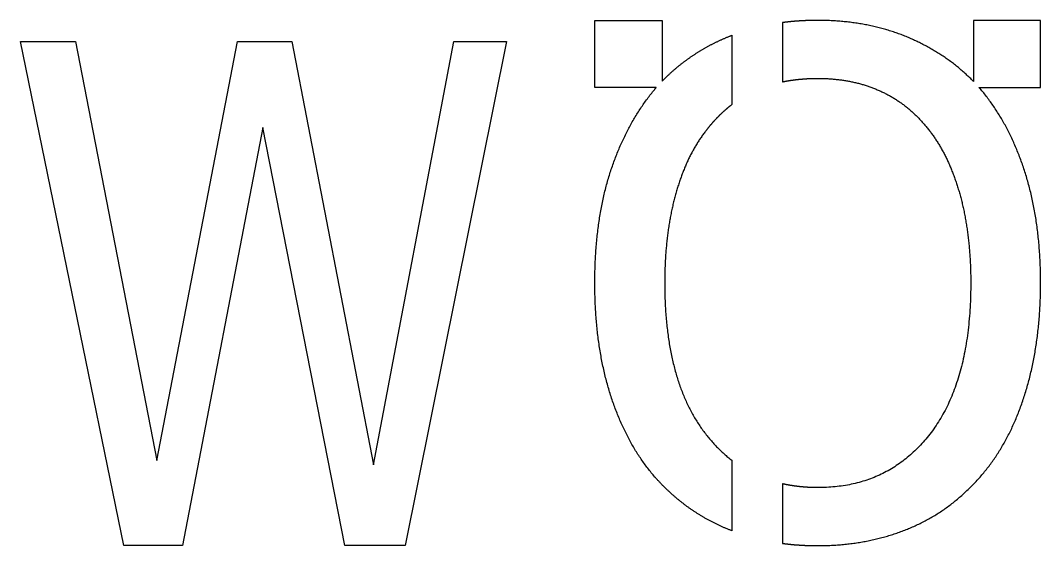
# Model space of a CAD drawing. Extents: x 63 to 563, y 268 to 768.
# Drawn here: x 199.3 to 260, y 337.9 to 369.2 of the extents above; entities that cross this region are included whole.
import ezdxf

# ---------------------------------------------------------------- set-up
doc = ezdxf.new("R2010")
doc.units = 0
doc.header["$LTSCALE"] = 2
doc.header["$MEASUREMENT"] = 0
doc.layers.get('0').update_dxf_attribs({"linetype": 'CONTINUOUS'})

msp = doc.modelspace()

# ---------------------------------------------------------------- linework, layer by layer
at = {"color": 1}
for points in [[(241.418, 338.898), (241.377, 338.915), (241.336, 338.932), (241.294, 338.949), (241.253, 338.967), (241.212, 338.985), (241.171, 339.003), (241.13, 339.021), (241.089, 339.039), (241.049, 339.057), (241.008, 339.076), (240.967, 339.094), (240.927, 339.113), (240.887, 339.132), (240.846, 339.151), (240.806, 339.17), (240.766, 339.189), (240.726, 339.209), (240.686, 339.228), (240.647, 339.248), (240.607, 339.268), (240.567, 339.288), (240.528, 339.308), (240.489, 339.328), (240.449, 339.348), (240.41, 339.369), (240.371, 339.39), (240.332, 339.411), (240.293, 339.432), (240.254, 339.453), (240.216, 339.474), (240.177, 339.495), (240.138, 339.517), (240.1, 339.539), (240.062, 339.56), (240.023, 339.582), (239.985, 339.604), (239.947, 339.627), (239.909, 339.649), (239.871, 339.672), (239.833, 339.694), (239.796, 339.717), (239.758, 339.74), (239.721, 339.763), (239.683, 339.786), (239.646, 339.81), (239.609, 339.833), (239.572, 339.857), (239.535, 339.881), (239.498, 339.905), (239.461, 339.929), (239.424, 339.953), (239.387, 339.978), (239.351, 340.002), (239.314, 340.027), (239.278, 340.052), (239.242, 340.076), (239.206, 340.102), (239.169, 340.127), (239.133, 340.152), (239.098, 340.178), (239.062, 340.203), (239.026, 340.229), (238.99, 340.255), (238.955, 340.281), (238.919, 340.307), (238.884, 340.334), (238.849, 340.36), (238.814, 340.387), (238.779, 340.414), (238.744, 340.441), (238.709, 340.468), (238.674, 340.495), (238.639, 340.522), (238.605, 340.55), (238.57, 340.577), (238.536, 340.605), (238.502, 340.633), (238.468, 340.661), (238.433, 340.689), (238.399, 340.718), (238.365, 340.746), (238.332, 340.775), (238.298, 340.803), (238.264, 340.832), (238.231, 340.861), (238.197, 340.891), (238.164, 340.92), (238.131, 340.949), (238.098, 340.979), (238.064, 341.009), (238.032, 341.039), (237.999, 341.069), (237.966, 341.099), (237.933, 341.129), (237.901, 341.16), (237.868, 341.19), (237.836, 341.221), (237.803, 341.252), (237.771, 341.283), (237.739, 341.314), (237.707, 341.345), (237.675, 341.377), (237.643, 341.409), (237.611, 341.44), (237.58, 341.472), (237.548, 341.504), (237.517, 341.536), (237.485, 341.569), (237.454, 341.601), (237.423, 341.634), (237.392, 341.666), (237.361, 341.699), (237.33, 341.732), (237.299, 341.765), (237.268, 341.799), (237.238, 341.832), (237.207, 341.866), (237.177, 341.899), (237.147, 341.933), (237.116, 341.967), (237.086, 342.001), (237.032, 342.065), (236.978, 342.128), (236.925, 342.192), (236.872, 342.256), (236.819, 342.321), (236.767, 342.387), (236.715, 342.452), (236.664, 342.519), (236.613, 342.585), (236.562, 342.653), (236.512, 342.72), (236.463, 342.788), (236.413, 342.857), (236.364, 342.926), (236.316, 342.996), (236.267, 343.066), (236.22, 343.136), (236.172, 343.207), (236.125, 343.278), (236.079, 343.35), (236.032, 343.422), (235.987, 343.495), (235.941, 343.568), (235.896, 343.642), (235.851, 343.716), (235.807, 343.791), (235.763, 343.866), (235.72, 343.942), (235.677, 344.018), (235.634, 344.094), (235.592, 344.171), (235.55, 344.248), (235.509, 344.326), (235.468, 344.405), (235.427, 344.483), (235.387, 344.563), (235.347, 344.642), (235.308, 344.723), (235.269, 344.803), (235.23, 344.884), (235.192, 344.966), (235.154, 345.048), (235.116, 345.131), (235.079, 345.214), (235.043, 345.297), (235.006, 345.381), (234.971, 345.465), (234.935, 345.55), (234.9, 345.635), (234.865, 345.721), (234.831, 345.807), (234.797, 345.894), (234.764, 345.981), (234.731, 346.069), (234.698, 346.157), (234.666, 346.246), (234.634, 346.335), (234.602, 346.424), (234.571, 346.514), (234.541, 346.604), (234.51, 346.695), (234.48, 346.787), (234.451, 346.878), (234.422, 346.971), (234.393, 347.063), (234.365, 347.156), (234.337, 347.25), (234.31, 347.344), (234.283, 347.438), (234.257, 347.532), (234.231, 347.627), (234.206, 347.722), (234.181, 347.818), (234.156, 347.914), (234.132, 348.011), (234.108, 348.108), (234.085, 348.205), (234.063, 348.302), (234.04, 348.4), (234.019, 348.499), (233.997, 348.597), (233.976, 348.696), (233.956, 348.796), (233.936, 348.896), (233.917, 348.996), (233.898, 349.097), (233.879, 349.198), (233.861, 349.299), (233.843, 349.401), (233.826, 349.503), (233.809, 349.605), (233.793, 349.708), (233.777, 349.812), (233.762, 349.915), (233.747, 350.019), (233.733, 350.124), (233.719, 350.229), (233.705, 350.334), (233.692, 350.439), (233.68, 350.545), (233.667, 350.652), (233.656, 350.758), (233.644, 350.865), (233.634, 350.973), (233.623, 351.081), (233.614, 351.189), (233.604, 351.298), (233.595, 351.406), (233.587, 351.516), (233.579, 351.626), (233.571, 351.736), (233.564, 351.846), (233.557, 351.957), (233.551, 352.068), (233.545, 352.18), (233.54, 352.292), (233.535, 352.404), (233.531, 352.517), (233.527, 352.63), (233.524, 352.744), (233.521, 352.858), (233.518, 352.972), (233.516, 353.087), (233.515, 353.202), (233.513, 353.317), (233.513, 353.433), (233.512, 353.549), (233.513, 353.668), (233.513, 353.786), (233.515, 353.903), (233.516, 354.02), (233.518, 354.137), (233.521, 354.253), (233.524, 354.369), (233.527, 354.484), (233.531, 354.599), (233.536, 354.714), (233.541, 354.828), (233.546, 354.941), (233.552, 355.054), (233.558, 355.167), (233.565, 355.279), (233.572, 355.391), (233.58, 355.502), (233.588, 355.613), (233.596, 355.724), (233.605, 355.834), (233.615, 355.943), (233.625, 356.052), (233.635, 356.161), (233.646, 356.269), (233.658, 356.377), (233.669, 356.484), (233.682, 356.591), (233.694, 356.698), (233.708, 356.804), (233.721, 356.909), (233.736, 357.014), (233.75, 357.119), (233.765, 357.223), (233.781, 357.327), (233.797, 357.43), (233.813, 357.533), (233.83, 357.635), (233.848, 357.737), (233.866, 357.839), (233.884, 357.94), (233.903, 358.04), (233.922, 358.141), (233.942, 358.24), (233.962, 358.34), (233.983, 358.438), (234.004, 358.537), (234.025, 358.635), (234.047, 358.732), (234.07, 358.829), (234.093, 358.926), (234.116, 359.022), (234.14, 359.118), (234.165, 359.213), (234.189, 359.308), (234.215, 359.402), (234.24, 359.496), (234.267, 359.59), (234.293, 359.683), (234.321, 359.775), (234.348, 359.867), (234.376, 359.959), (234.405, 360.05), (234.434, 360.141), (234.463, 360.231), (234.493, 360.321), (234.523, 360.411), (234.554, 360.5), (234.585, 360.589), (234.617, 360.677), (234.648, 360.765), (234.681, 360.853), (234.713, 360.94), (234.746, 361.027), (234.78, 361.113), (234.813, 361.199), (234.848, 361.285), (234.882, 361.37), (234.917, 361.455), (234.952, 361.539), (234.988, 361.623), (235.024, 361.706), (235.061, 361.79), (235.098, 361.872), (235.135, 361.955), (235.173, 362.037), (235.211, 362.118), (235.249, 362.2), (235.288, 362.28), (235.328, 362.361), (235.367, 362.441), (235.407, 362.52), (235.448, 362.6), (235.489, 362.679), (235.53, 362.757), (235.572, 362.835), (235.614, 362.913), (235.656, 362.99), (235.699, 363.067), (235.742, 363.143), (235.786, 363.219), (235.83, 363.295), (235.874, 363.37), (235.919, 363.445), (235.964, 363.519), (236.009, 363.593), (236.055, 363.667), (236.102, 363.74), (236.148, 363.813), (236.195, 363.885), (236.243, 363.957), (236.291, 364.029), (236.339, 364.1), (236.388, 364.171), (236.437, 364.242), (236.486, 364.312), (236.536, 364.381), (236.586, 364.451), (236.637, 364.52), (236.688, 364.588), (236.74, 364.656), (236.791, 364.724), (236.844, 364.791), (236.896, 364.858), (236.949, 364.924), (237.003, 364.99), (237.056, 365.056), (237.111, 365.121), (237.111, 365.122), (237.112, 365.123), (237.112, 365.123), (237.113, 365.124), (237.113, 365.125), (237.114, 365.125), (237.114, 365.126), (237.115, 365.126), (237.116, 365.127), (237.116, 365.128), (237.117, 365.128), (237.117, 365.129), (237.118, 365.13), (237.118, 365.13), (237.119, 365.131), (237.119, 365.132), (237.12, 365.132), (237.121, 365.133), (237.121, 365.133), (237.122, 365.134), (237.122, 365.135), (237.123, 365.135), (237.123, 365.136), (237.124, 365.137), (237.124, 365.137), (237.125, 365.138), (237.126, 365.139), (237.126, 365.139), (237.127, 365.14), (237.127, 365.14), (237.128, 365.141), (237.128, 365.142), (237.129, 365.142), (237.129, 365.143), (237.13, 365.144), (237.131, 365.144), (237.131, 365.145), (237.132, 365.145), (237.132, 365.146), (237.133, 365.147), (237.133, 365.147), (237.134, 365.148), (237.134, 365.149), (237.135, 365.149), (237.136, 365.15), (237.136, 365.151), (237.137, 365.151), (237.137, 365.152), (237.138, 365.152), (237.138, 365.153), (237.139, 365.154), (237.14, 365.154), (237.14, 365.155), (237.141, 365.156), (237.141, 365.156), (237.142, 365.157), (237.142, 365.157), (237.143, 365.158), (237.143, 365.159), (237.144, 365.159), (237.145, 365.16), (237.145, 365.161), (237.146, 365.161), (237.146, 365.162), (237.147, 365.162), (237.147, 365.163), (237.148, 365.164), (237.148, 365.164), (237.149, 365.165), (237.15, 365.166), (237.15, 365.166), (237.151, 365.167), (237.151, 365.168), (237.152, 365.168), (237.152, 365.169), (237.153, 365.169), (237.153, 365.17), (237.154, 365.171), (237.155, 365.171), (237.155, 365.172), (237.156, 365.173), (237.156, 365.173), (237.157, 365.174), (237.157, 365.174), (237.158, 365.175), (237.159, 365.176), (237.159, 365.176), (237.16, 365.177), (237.16, 365.178), (237.161, 365.178), (237.161, 365.179), (237.162, 365.179), (237.162, 365.18), (237.164, 365.182), (233.512, 365.182), (233.512, 369.182), (237.512, 369.182), (237.512, 365.557), (237.54, 365.586), (237.568, 365.614), (237.596, 365.642), (237.624, 365.67), (237.652, 365.699), (237.68, 365.726), (237.708, 365.754), (237.737, 365.782), (237.765, 365.81), (237.793, 365.837), (237.822, 365.865), (237.85, 365.892), (237.879, 365.919), (237.908, 365.946), (237.937, 365.973), (237.966, 366), (237.995, 366.027), (238.024, 366.053), (238.053, 366.08), (238.082, 366.106), (238.111, 366.133), (238.141, 366.159), (238.17, 366.185), (238.2, 366.211), (238.23, 366.237), (238.259, 366.262), (238.289, 366.288), (238.319, 366.314), (238.349, 366.339), (238.379, 366.364), (238.409, 366.389), (238.439, 366.415), (238.469, 366.44), (238.5, 366.464), (238.53, 366.489), (238.561, 366.514), (238.591, 366.538), (238.622, 366.563), (238.653, 366.587), (238.684, 366.611), (238.714, 366.635), (238.745, 366.659), (238.777, 366.683), (238.808, 366.707), (238.839, 366.731), (238.87, 366.754), (238.902, 366.778), (238.933, 366.801), (238.965, 366.824), (238.996, 366.847), (239.028, 366.87), (239.06, 366.893), (239.092, 366.916), (239.123, 366.939), (239.155, 366.961), (239.188, 366.984), (239.22, 367.006), (239.252, 367.028), (239.284, 367.05), (239.317, 367.072), (239.349, 367.094), (239.382, 367.116), (239.414, 367.138), (239.447, 367.159), (239.48, 367.181), (239.513, 367.202), (239.546, 367.223), (239.579, 367.244), (239.612, 367.265), (239.645, 367.286), (239.679, 367.307), (239.712, 367.328), (239.745, 367.348), (239.779, 367.369), (239.813, 367.389), (239.846, 367.409), (239.88, 367.43), (239.914, 367.45), (239.948, 367.469), (239.982, 367.489), (240.016, 367.509), (240.05, 367.529), (240.084, 367.548), (240.119, 367.567), (240.153, 367.587), (240.187, 367.606), (240.222, 367.625), (240.257, 367.644), (240.291, 367.663), (240.326, 367.681), (240.361, 367.7), (240.396, 367.718), (240.431, 367.737), (240.466, 367.755), (240.501, 367.773), (240.537, 367.791), (240.572, 367.809), (240.607, 367.827), (240.643, 367.845), (240.679, 367.862), (240.714, 367.88), (240.75, 367.897), (240.786, 367.914), (240.822, 367.932), (240.858, 367.949), (240.894, 367.966), (240.93, 367.982), (240.966, 367.999), (241.002, 368.016), (241.039, 368.032), (241.075, 368.049), (241.112, 368.065), (241.148, 368.081), (241.185, 368.097), (241.222, 368.113), (241.259, 368.129), (241.296, 368.145), (241.333, 368.16), (241.37, 368.176), (241.407, 368.191), (241.444, 368.206), (241.482, 368.221), (241.519, 368.236), (241.556, 368.251), (241.594, 368.266), (241.631, 368.281), (241.669, 368.296), (241.669, 364.173), (241.651, 364.16), (241.634, 364.146), (241.616, 364.132), (241.599, 364.119), (241.581, 364.105), (241.564, 364.091), (241.546, 364.077), (241.529, 364.064), (241.512, 364.05), (241.494, 364.035), (241.477, 364.021), (241.46, 364.007), (241.443, 363.993), (241.425, 363.979), (241.408, 363.964), (241.391, 363.95), (241.374, 363.936), (241.357, 363.921), (241.34, 363.906), (241.323, 363.892), (241.306, 363.877), (241.289, 363.862), (241.272, 363.847), (241.255, 363.833), (241.238, 363.818), (241.221, 363.803), (241.204, 363.787), (241.187, 363.772), (241.171, 363.757), (241.154, 363.742), (241.137, 363.726), (241.121, 363.711), (241.104, 363.696), (241.087, 363.68), (241.071, 363.665), (241.054, 363.649), (241.037, 363.633), (241.021, 363.617), (241.004, 363.602), (240.988, 363.586), (240.971, 363.57), (240.955, 363.554), (240.939, 363.538), (240.922, 363.522), (240.906, 363.505), (240.89, 363.489), (240.873, 363.473), (240.857, 363.456), (240.841, 363.44), (240.825, 363.424), (240.809, 363.407), (240.792, 363.39), (240.776, 363.374), (240.76, 363.357), (240.744, 363.34), (240.728, 363.323), (240.712, 363.306), (240.696, 363.289), (240.68, 363.272), (240.664, 363.255), (240.648, 363.238), (240.633, 363.221), (240.617, 363.203), (240.601, 363.186), (240.585, 363.169), (240.569, 363.151), (240.554, 363.134), (240.538, 363.116), (240.522, 363.098), (240.507, 363.081), (240.491, 363.063), (240.476, 363.045), (240.46, 363.027), (240.445, 363.009), (240.429, 362.991), (240.414, 362.973), (240.398, 362.955), (240.383, 362.937), (240.367, 362.918), (240.352, 362.9), (240.337, 362.882), (240.321, 362.863), (240.306, 362.845), (240.291, 362.826), (240.276, 362.807), (240.26, 362.789), (240.245, 362.77), (240.23, 362.751), (240.215, 362.732), (240.2, 362.713), (240.185, 362.694), (240.17, 362.675), (240.155, 362.656), (240.14, 362.637), (240.125, 362.617), (240.088, 362.569), (240.051, 362.52), (240.014, 362.471), (239.977, 362.421), (239.941, 362.371), (239.905, 362.321), (239.869, 362.27), (239.834, 362.219), (239.799, 362.168), (239.764, 362.116), (239.729, 362.063), (239.695, 362.011), (239.661, 361.958), (239.627, 361.904), (239.594, 361.85), (239.56, 361.796), (239.527, 361.742), (239.495, 361.687), (239.462, 361.631), (239.43, 361.575), (239.398, 361.519), (239.367, 361.463), (239.336, 361.406), (239.305, 361.348), (239.274, 361.291), (239.243, 361.233), (239.213, 361.174), (239.183, 361.115), (239.154, 361.056), (239.124, 360.997), (239.095, 360.937), (239.067, 360.876), (239.038, 360.815), (239.01, 360.754), (238.982, 360.693), (238.954, 360.631), (238.927, 360.568), (238.9, 360.506), (238.873, 360.443), (238.846, 360.379), (238.82, 360.315), (238.794, 360.251), (238.768, 360.186), (238.743, 360.121), (238.718, 360.056), (238.693, 359.99), (238.668, 359.924), (238.644, 359.857), (238.62, 359.79), (238.596, 359.723), (238.572, 359.655), (238.549, 359.587), (238.526, 359.519), (238.503, 359.45), (238.481, 359.381), (238.459, 359.311), (238.437, 359.241), (238.415, 359.17), (238.394, 359.1), (238.373, 359.028), (238.352, 358.957), (238.332, 358.885), (238.312, 358.813), (238.292, 358.74), (238.272, 358.667), (238.253, 358.593), (238.234, 358.52), (238.215, 358.446), (238.197, 358.372), (238.179, 358.297), (238.161, 358.222), (238.144, 358.147), (238.127, 358.072), (238.11, 357.996), (238.094, 357.92), (238.077, 357.843), (238.062, 357.767), (238.046, 357.69), (238.031, 357.612), (238.016, 357.535), (238.001, 357.457), (237.987, 357.379), (237.973, 357.3), (237.96, 357.222), (237.946, 357.143), (237.933, 357.063), (237.921, 356.984), (237.908, 356.904), (237.896, 356.823), (237.884, 356.743), (237.873, 356.662), (237.862, 356.581), (237.851, 356.499), (237.84, 356.417), (237.83, 356.335), (237.82, 356.253), (237.811, 356.17), (237.802, 356.087), (237.793, 356.004), (237.784, 355.92), (237.776, 355.836), (237.768, 355.752), (237.76, 355.668), (237.753, 355.583), (237.746, 355.498), (237.739, 355.412), (237.732, 355.327), (237.726, 355.241), (237.72, 355.154), (237.715, 355.068), (237.71, 354.981), (237.705, 354.894), (237.7, 354.806), (237.696, 354.718), (237.692, 354.63), (237.689, 354.542), (237.685, 354.453), (237.682, 354.364), (237.68, 354.275), (237.677, 354.185), (237.675, 354.095), (237.674, 354.005), (237.672, 353.914), (237.671, 353.824), (237.67, 353.732), (237.67, 353.641), (237.67, 353.549), (237.67, 353.431), (237.671, 353.312), (237.672, 353.195), (237.674, 353.078), (237.676, 352.961), (237.679, 352.845), (237.682, 352.73), (237.686, 352.615), (237.69, 352.5), (237.695, 352.387), (237.7, 352.274), (237.706, 352.161), (237.712, 352.049), (237.719, 351.937), (237.726, 351.827), (237.734, 351.716), (237.742, 351.606), (237.751, 351.497), (237.761, 351.389), (237.77, 351.28), (237.781, 351.173), (237.792, 351.066), (237.803, 350.96), (237.815, 350.854), (237.827, 350.748), (237.84, 350.644), (237.853, 350.54), (237.867, 350.436), (237.882, 350.333), (237.896, 350.23), (237.912, 350.129), (237.928, 350.027), (237.944, 349.926), (237.961, 349.826), (237.978, 349.727), (237.996, 349.628), (238.014, 349.529), (238.033, 349.431), (238.053, 349.334), (238.073, 349.237), (238.093, 349.141), (238.114, 349.045), (238.135, 348.95), (238.157, 348.855), (238.18, 348.761), (238.203, 348.668), (238.226, 348.575), (238.25, 348.482), (238.274, 348.391), (238.299, 348.299), (238.325, 348.209), (238.351, 348.119), (238.377, 348.029), (238.404, 347.94), (238.432, 347.852), (238.459, 347.764), (238.488, 347.677), (238.517, 347.59), (238.546, 347.504), (238.576, 347.418), (238.607, 347.333), (238.638, 347.249), (238.669, 347.165), (238.701, 347.082), (238.734, 346.999), (238.767, 346.917), (238.8, 346.835), (238.834, 346.754), (238.869, 346.673), (238.904, 346.594), (238.939, 346.514), (238.975, 346.435), (239.012, 346.357), (239.049, 346.279), (239.086, 346.202), (239.124, 346.126), (239.163, 346.05), (239.202, 345.974), (239.241, 345.899), (239.282, 345.825), (239.322, 345.751), (239.363, 345.678), (239.405, 345.605), (239.447, 345.533), (239.489, 345.462), (239.532, 345.391), (239.576, 345.321), (239.62, 345.251), (239.665, 345.182), (239.71, 345.113), (239.755, 345.045), (239.801, 344.977), (239.848, 344.91), (239.895, 344.844), (239.943, 344.778), (239.991, 344.713), (240.039, 344.648), (240.088, 344.584), (240.138, 344.52), (240.188, 344.457), (240.239, 344.395), (240.289, 344.333), (240.34, 344.272), (240.392, 344.211), (240.444, 344.151), (240.496, 344.092), (240.548, 344.034), (240.601, 343.976), (240.654, 343.918), (240.708, 343.862), (240.761, 343.806), (240.816, 343.75), (240.87, 343.695), (240.925, 343.641), (240.98, 343.588), (241.036, 343.535), (241.091, 343.483), (241.148, 343.431), (241.204, 343.38), (241.261, 343.33), (241.318, 343.28), (241.376, 343.231), (241.434, 343.183), (241.492, 343.135), (241.551, 343.088), (241.61, 343.042), (241.669, 342.996), (241.669, 338.798), (241.627, 338.814), (241.585, 338.831), (241.543, 338.847), (241.502, 338.864), (241.46, 338.881)], [(244.774, 341.574), (244.753, 341.578), (244.732, 341.583), (244.711, 341.587), (244.69, 341.592), (244.669, 341.597), (244.669, 338.049), (244.69, 338.046), (244.711, 338.044), (244.733, 338.041), (244.754, 338.038), (244.775, 338.035), (244.797, 338.033), (244.818, 338.03), (244.839, 338.028), (244.861, 338.025), (244.882, 338.023), (244.903, 338.02), (244.925, 338.018), (244.946, 338.015), (244.968, 338.013), (244.989, 338.011), (245.011, 338.008), (245.032, 338.006), (245.054, 338.004), (245.075, 338.002), (245.097, 337.999), (245.118, 337.997), (245.14, 337.995), (245.161, 337.993), (245.183, 337.991), (245.205, 337.989), (245.226, 337.987), (245.248, 337.985), (245.27, 337.983), (245.291, 337.981), (245.313, 337.979), (245.335, 337.977), (245.357, 337.975), (245.378, 337.973), (245.4, 337.972), (245.422, 337.97), (245.444, 337.968), (245.466, 337.966), (245.488, 337.965), (245.509, 337.963), (245.531, 337.961), (245.553, 337.96), (245.575, 337.958), (245.597, 337.957), (245.619, 337.955), (245.641, 337.954), (245.663, 337.952), (245.685, 337.951), (245.707, 337.949), (245.729, 337.948), (245.751, 337.947), (245.773, 337.945), (245.795, 337.944), (245.818, 337.943), (245.84, 337.942), (245.862, 337.941), (245.884, 337.939), (245.906, 337.938), (245.928, 337.937), (245.951, 337.936), (245.973, 337.935), (245.995, 337.934), (246.017, 337.933), (246.04, 337.932), (246.062, 337.931), (246.084, 337.93), (246.107, 337.929), (246.129, 337.929), (246.151, 337.928), (246.174, 337.927), (246.196, 337.926), (246.219, 337.926), (246.241, 337.925), (246.264, 337.924), (246.286, 337.924), (246.309, 337.923), (246.331, 337.922), (246.354, 337.922), (246.376, 337.921), (246.399, 337.921), (246.421, 337.92), (246.444, 337.92), (246.466, 337.92), (246.489, 337.919), (246.512, 337.919), (246.534, 337.919), (246.557, 337.918), (246.58, 337.918), (246.603, 337.918), (246.625, 337.918), (246.648, 337.918), (246.671, 337.917), (246.694, 337.917), (246.716, 337.917), (246.739, 337.917), (246.762, 337.917), (246.855, 337.917), (246.947, 337.918), (247.039, 337.919), (247.131, 337.921), (247.222, 337.923), (247.314, 337.926), (247.405, 337.929), (247.495, 337.933), (247.586, 337.937), (247.676, 337.942), (247.766, 337.947), (247.856, 337.953), (247.946, 337.959), (248.035, 337.966), (248.124, 337.973), (248.213, 337.98), (248.301, 337.989), (248.39, 337.997), (248.478, 338.006), (248.566, 338.016), (248.653, 338.026), (248.741, 338.037), (248.828, 338.048), (248.915, 338.06), (249.001, 338.072), (249.087, 338.084), (249.174, 338.097), (249.259, 338.111), (249.345, 338.125), (249.43, 338.14), (249.515, 338.155), (249.6, 338.17), (249.685, 338.186), (249.769, 338.203), (249.853, 338.22), (249.937, 338.238), (250.021, 338.256), (250.104, 338.274), (250.187, 338.293), (250.27, 338.313), (250.353, 338.333), (250.435, 338.353), (250.518, 338.374), (250.599, 338.396), (250.681, 338.418), (250.762, 338.44), (250.844, 338.463), (250.925, 338.487), (251.005, 338.511), (251.086, 338.535), (251.166, 338.56), (251.246, 338.586), (251.325, 338.612), (251.405, 338.638), (251.484, 338.665), (251.563, 338.692), (251.642, 338.72), (251.72, 338.749), (251.798, 338.778), (251.876, 338.807), (251.954, 338.837), (252.031, 338.867), (252.109, 338.898), (252.185, 338.93), (252.262, 338.962), (252.338, 338.994), (252.415, 339.027), (252.49, 339.061), (252.566, 339.095), (252.641, 339.129), (252.716, 339.165), (252.79, 339.2), (252.865, 339.237), (252.939, 339.274), (253.012, 339.311), (253.086, 339.349), (253.159, 339.387), (253.232, 339.426), (253.304, 339.466), (253.377, 339.506), (253.448, 339.546), (253.52, 339.588), (253.591, 339.629), (253.662, 339.672), (253.733, 339.714), (253.804, 339.758), (253.874, 339.802), (253.944, 339.846), (254.013, 339.891), (254.083, 339.936), (254.152, 339.982), (254.22, 340.029), (254.289, 340.076), (254.357, 340.124), (254.424, 340.172), (254.492, 340.221), (254.559, 340.27), (254.626, 340.32), (254.693, 340.37), (254.759, 340.421), (254.825, 340.473), (254.891, 340.525), (254.956, 340.577), (255.021, 340.63), (255.086, 340.684), (255.151, 340.738), (255.215, 340.793), (255.279, 340.848), (255.343, 340.904), (255.406, 340.96), (255.469, 341.017), (255.532, 341.075), (255.594, 341.133), (255.656, 341.191), (255.718, 341.25), (255.78, 341.31), (255.841, 341.37), (255.902, 341.431), (255.963, 341.492), (256.023, 341.554), (256.083, 341.616), (256.143, 341.679), (256.203, 341.742), (256.262, 341.806), (256.321, 341.871), (256.38, 341.936), (256.438, 342.001), (256.493, 342.065), (256.547, 342.128), (256.601, 342.192), (256.655, 342.256), (256.708, 342.321), (256.761, 342.387), (256.814, 342.453), (256.866, 342.519), (256.918, 342.586), (256.969, 342.653), (257.02, 342.721), (257.07, 342.789), (257.12, 342.858), (257.17, 342.927), (257.219, 342.997), (257.268, 343.067), (257.316, 343.138), (257.364, 343.209), (257.411, 343.28), (257.459, 343.353), (257.505, 343.425), (257.552, 343.498), (257.598, 343.572), (257.643, 343.646), (257.688, 343.72), (257.733, 343.795), (257.777, 343.87), (257.821, 343.946), (257.864, 344.023), (257.907, 344.099), (257.95, 344.177), (257.992, 344.255), (258.034, 344.333), (258.075, 344.412), (258.116, 344.491), (258.157, 344.57), (258.197, 344.651), (258.237, 344.731), (258.276, 344.812), (258.315, 344.894), (258.354, 344.976), (258.392, 345.059), (258.43, 345.142), (258.467, 345.225), (258.504, 345.309), (258.54, 345.394), (258.576, 345.479), (258.612, 345.564), (258.647, 345.65), (258.682, 345.736), (258.716, 345.823), (258.75, 345.91), (258.784, 345.998), (258.817, 346.086), (258.85, 346.175), (258.882, 346.264), (258.914, 346.354), (258.946, 346.444), (258.977, 346.535), (259.008, 346.626), (259.038, 346.718), (259.068, 346.81), (259.098, 346.902), (259.127, 346.995), (259.155, 347.089), (259.183, 347.182), (259.211, 347.277), (259.238, 347.371), (259.265, 347.466), (259.292, 347.561), (259.318, 347.656), (259.343, 347.752), (259.368, 347.848), (259.392, 347.945), (259.416, 348.041), (259.44, 348.139), (259.463, 348.236), (259.486, 348.334), (259.508, 348.432), (259.53, 348.531), (259.551, 348.63), (259.572, 348.729), (259.592, 348.828), (259.612, 348.928), (259.632, 349.028), (259.651, 349.129), (259.669, 349.23), (259.688, 349.331), (259.705, 349.433), (259.722, 349.535), (259.739, 349.637), (259.755, 349.74), (259.771, 349.843), (259.786, 349.946), (259.801, 350.05), (259.816, 350.154), (259.83, 350.258), (259.843, 350.363), (259.856, 350.468), (259.869, 350.573), (259.881, 350.679), (259.893, 350.785), (259.904, 350.892), (259.915, 350.999), (259.925, 351.106), (259.935, 351.213), (259.944, 351.321), (259.953, 351.429), (259.962, 351.538), (259.97, 351.646), (259.977, 351.756), (259.984, 351.865), (259.991, 351.975), (259.997, 352.085), (260.003, 352.196), (260.008, 352.307), (260.013, 352.418), (260.017, 352.53), (260.021, 352.641), (260.025, 352.754), (260.028, 352.866), (260.03, 352.979), (260.032, 353.093), (260.034, 353.206), (260.035, 353.32), (260.036, 353.435), (260.036, 353.549), (260.036, 353.667), (260.035, 353.784), (260.034, 353.901), (260.032, 354.018), (260.03, 354.134), (260.028, 354.249), (260.024, 354.365), (260.021, 354.48), (260.017, 354.594), (260.012, 354.708), (260.008, 354.822), (260.002, 354.935), (259.996, 355.048), (259.99, 355.16), (259.983, 355.272), (259.976, 355.384), (259.968, 355.495), (259.96, 355.605), (259.951, 355.716), (259.942, 355.826), (259.932, 355.935), (259.922, 356.044), (259.912, 356.153), (259.901, 356.261), (259.889, 356.369), (259.877, 356.477), (259.865, 356.584), (259.852, 356.69), (259.838, 356.797), (259.824, 356.902), (259.81, 357.008), (259.795, 357.113), (259.78, 357.217), (259.764, 357.322), (259.748, 357.425), (259.731, 357.529), (259.714, 357.632), (259.696, 357.734), (259.678, 357.836), (259.66, 357.938), (259.641, 358.039), (259.621, 358.14), (259.601, 358.241), (259.581, 358.341), (259.56, 358.441), (259.538, 358.54), (259.517, 358.639), (259.494, 358.737), (259.471, 358.835), (259.448, 358.933), (259.424, 359.03), (259.4, 359.127), (259.375, 359.223), (259.35, 359.319), (259.325, 359.415), (259.299, 359.51), (259.272, 359.605), (259.245, 359.699), (259.217, 359.793), (259.189, 359.886), (259.161, 359.98), (259.132, 360.072), (259.103, 360.165), (259.073, 360.256), (259.043, 360.348), (259.012, 360.439), (258.981, 360.529), (258.95, 360.619), (258.918, 360.709), (258.886, 360.798), (258.853, 360.887), (258.821, 360.975), (258.787, 361.063), (258.754, 361.15), (258.72, 361.237), (258.685, 361.323), (258.651, 361.409), (258.616, 361.495), (258.58, 361.58), (258.544, 361.664), (258.508, 361.748), (258.471, 361.832), (258.434, 361.915), (258.397, 361.998), (258.359, 362.08), (258.321, 362.162), (258.283, 362.243), (258.244, 362.324), (258.205, 362.405), (258.165, 362.485), (258.125, 362.564), (258.085, 362.643), (258.044, 362.722), (258.003, 362.8), (257.962, 362.878), (257.92, 362.955), (257.878, 363.032), (257.835, 363.108), (257.792, 363.184), (257.749, 363.259), (257.705, 363.334), (257.661, 363.409), (257.617, 363.483), (257.572, 363.556), (257.527, 363.629), (257.481, 363.702), (257.435, 363.774), (257.389, 363.846), (257.342, 363.917), (257.295, 363.988), (257.248, 364.058), (257.2, 364.128), (257.152, 364.197), (257.103, 364.266), (257.054, 364.335), (257.005, 364.403), (256.955, 364.471), (256.905, 364.538), (256.855, 364.604), (256.804, 364.671), (256.753, 364.736), (256.701, 364.802), (256.649, 364.867), (256.597, 364.931), (256.544, 364.995), (256.491, 365.058), (256.438, 365.121), (256.437, 365.122), (256.437, 365.123), (256.436, 365.123), (256.436, 365.124), (256.435, 365.125), (256.435, 365.125), (256.434, 365.126), (256.433, 365.126), (256.433, 365.127), (256.432, 365.128), (256.432, 365.128), (256.431, 365.129), (256.431, 365.13), (256.43, 365.13), (256.43, 365.131), (256.429, 365.132), (256.428, 365.132), (256.428, 365.133), (256.427, 365.133), (256.427, 365.134), (256.426, 365.135), (256.426, 365.135), (256.425, 365.136), (256.424, 365.137), (256.424, 365.137), (256.423, 365.138), (256.423, 365.138), (256.422, 365.139), (256.422, 365.14), (256.421, 365.14), (256.421, 365.141), (256.42, 365.142), (256.419, 365.142), (256.419, 365.143), (256.418, 365.144), (256.418, 365.144), (256.417, 365.145), (256.417, 365.145), (256.416, 365.146), (256.415, 365.147), (256.415, 365.147), (256.414, 365.148), (256.414, 365.149), (256.413, 365.149), (256.413, 365.15), (256.412, 365.15), (256.412, 365.151), (256.411, 365.152), (256.41, 365.152), (256.41, 365.153), (256.409, 365.154), (256.409, 365.154), (256.408, 365.155), (256.408, 365.156), (256.407, 365.156), (256.406, 365.157), (256.406, 365.157), (256.405, 365.158), (256.405, 365.159), (256.404, 365.159), (256.404, 365.16), (256.403, 365.161), (256.403, 365.161), (256.402, 365.162), (256.401, 365.162), (256.401, 365.163), (256.4, 365.164), (256.4, 365.164), (256.399, 365.165), (256.399, 365.166), (256.398, 365.166), (256.397, 365.167), (256.397, 365.168), (256.396, 365.168), (256.396, 365.169), (256.395, 365.169), (256.395, 365.17), (256.394, 365.171), (256.393, 365.171), (256.393, 365.172), (256.392, 365.173), (256.392, 365.173), (256.391, 365.174), (256.391, 365.174), (256.39, 365.175), (256.39, 365.176), (256.389, 365.176), (256.388, 365.177), (256.388, 365.178), (256.387, 365.178), (256.387, 365.179), (256.386, 365.179), (256.386, 365.18), (256.384, 365.182), (260.036, 365.182), (260.036, 369.182), (256.036, 369.182), (256.036, 365.553), (255.983, 365.606), (255.929, 365.66), (255.875, 365.713), (255.821, 365.766), (255.766, 365.818), (255.711, 365.87), (255.656, 365.922), (255.601, 365.973), (255.545, 366.024), (255.489, 366.075), (255.432, 366.125), (255.375, 366.175), (255.318, 366.224), (255.26, 366.273), (255.202, 366.322), (255.144, 366.37), (255.086, 366.418), (255.027, 366.466), (254.967, 366.513), (254.908, 366.559), (254.848, 366.606), (254.788, 366.652), (254.727, 366.698), (254.666, 366.743), (254.605, 366.788), (254.543, 366.832), (254.482, 366.877), (254.419, 366.92), (254.357, 366.964), (254.294, 367.007), (254.231, 367.049), (254.167, 367.092), (254.103, 367.134), (254.039, 367.175), (253.975, 367.216), (253.91, 367.257), (253.844, 367.298), (253.779, 367.338), (253.713, 367.377), (253.647, 367.417), (253.58, 367.455), (253.513, 367.494), (253.446, 367.532), (253.379, 367.57), (253.311, 367.607), (253.243, 367.644), (253.174, 367.681), (253.105, 367.717), (253.036, 367.753), (252.967, 367.789), (252.897, 367.824), (252.826, 367.859), (252.756, 367.893), (252.685, 367.927), (252.614, 367.961), (252.542, 367.994), (252.471, 368.027), (252.398, 368.06), (252.326, 368.092), (252.253, 368.124), (252.18, 368.155), (252.107, 368.186), (252.033, 368.216), (251.959, 368.246), (251.885, 368.276), (251.81, 368.305), (251.736, 368.333), (251.661, 368.361), (251.585, 368.389), (251.51, 368.416), (251.434, 368.442), (251.358, 368.469), (251.282, 368.494), (251.205, 368.52), (251.128, 368.544), (251.051, 368.569), (250.974, 368.592), (250.896, 368.616), (250.818, 368.639), (250.74, 368.661), (250.661, 368.683), (250.583, 368.704), (250.504, 368.725), (250.424, 368.746), (250.345, 368.766), (250.265, 368.785), (250.185, 368.804), (250.104, 368.823), (250.024, 368.841), (249.943, 368.859), (249.862, 368.876), (249.78, 368.893), (249.699, 368.909), (249.617, 368.925), (249.535, 368.94), (249.452, 368.955), (249.369, 368.969), (249.286, 368.983), (249.203, 368.997), (249.119, 369.01), (249.036, 369.022), (248.952, 369.034), (248.867, 369.046), (248.783, 369.057), (248.698, 369.067), (248.612, 369.077), (248.527, 369.087), (248.441, 369.096), (248.355, 369.105), (248.269, 369.113), (248.183, 369.121), (248.096, 369.128), (248.009, 369.135), (247.921, 369.142), (247.834, 369.147), (247.746, 369.153), (247.658, 369.158), (247.57, 369.162), (247.481, 369.166), (247.392, 369.17), (247.303, 369.173), (247.213, 369.175), (247.124, 369.178), (247.034, 369.179), (246.943, 369.18), (246.853, 369.181), (246.762, 369.181), (246.739, 369.181), (246.717, 369.181), (246.694, 369.181), (246.671, 369.181), (246.648, 369.181), (246.626, 369.181), (246.603, 369.181), (246.58, 369.18), (246.557, 369.18), (246.535, 369.18), (246.512, 369.18), (246.49, 369.179), (246.467, 369.179), (246.444, 369.178), (246.422, 369.178), (246.399, 369.178), (246.377, 369.177), (246.354, 369.177), (246.332, 369.176), (246.309, 369.175), (246.287, 369.175), (246.264, 369.174), (246.242, 369.174), (246.219, 369.173), (246.197, 369.172), (246.175, 369.171), (246.152, 369.171), (246.13, 369.17), (246.107, 369.169), (246.085, 369.168), (246.063, 369.167), (246.041, 369.166), (246.018, 369.165), (245.996, 369.164), (245.974, 369.163), (245.952, 369.162), (245.929, 369.161), (245.907, 369.16), (245.885, 369.159), (245.863, 369.158), (245.841, 369.157), (245.818, 369.155), (245.796, 369.154), (245.774, 369.153), (245.752, 369.151), (245.73, 369.15), (245.708, 369.149), (245.686, 369.147), (245.664, 369.146), (245.642, 369.144), (245.62, 369.143), (245.598, 369.141), (245.576, 369.14), (245.554, 369.138), (245.532, 369.137), (245.51, 369.135), (245.488, 369.133), (245.467, 369.132), (245.445, 369.13), (245.423, 369.128), (245.401, 369.126), (245.379, 369.125), (245.357, 369.123), (245.336, 369.121), (245.314, 369.119), (245.292, 369.117), (245.27, 369.115), (245.249, 369.113), (245.227, 369.111), (245.205, 369.109), (245.184, 369.107), (245.162, 369.105), (245.141, 369.103), (245.119, 369.1), (245.097, 369.098), (245.076, 369.096), (245.054, 369.094), (245.033, 369.091), (245.011, 369.089), (244.99, 369.087), (244.968, 369.084), (244.947, 369.082), (244.925, 369.08), (244.904, 369.077), (244.882, 369.075), (244.861, 369.072), (244.839, 369.069), (244.818, 369.067), (244.797, 369.064), (244.775, 369.062), (244.754, 369.059), (244.733, 369.056), (244.711, 369.053), (244.69, 369.051), (244.669, 369.048), (244.669, 365.523), (244.69, 365.527), (244.71, 365.532), (244.731, 365.536), (244.752, 365.54), (244.773, 365.544), (244.794, 365.548), (244.815, 365.552), (244.836, 365.556), (244.857, 365.56), (244.878, 365.564), (244.899, 365.568), (244.92, 365.572), (244.941, 365.576), (244.963, 365.579), (244.984, 365.583), (245.005, 365.587), (245.026, 365.59), (245.048, 365.594), (245.069, 365.597), (245.09, 365.601), (245.112, 365.604), (245.133, 365.607), (245.155, 365.611), (245.176, 365.614), (245.198, 365.617), (245.219, 365.62), (245.241, 365.624), (245.263, 365.627), (245.284, 365.63), (245.306, 365.633), (245.328, 365.636), (245.349, 365.638), (245.371, 365.641), (245.393, 365.644), (245.415, 365.647), (245.437, 365.65), (245.459, 365.652), (245.481, 365.655), (245.503, 365.658), (245.525, 365.66), (245.547, 365.663), (245.569, 365.665), (245.591, 365.667), (245.613, 365.67), (245.635, 365.672), (245.658, 365.674), (245.68, 365.677), (245.702, 365.679), (245.725, 365.681), (245.747, 365.683), (245.769, 365.685), (245.792, 365.687), (245.814, 365.689), (245.837, 365.691), (245.859, 365.693), (245.882, 365.694), (245.904, 365.696), (245.927, 365.698), (245.95, 365.7), (245.972, 365.701), (245.995, 365.703), (246.018, 365.704), (246.04, 365.706), (246.063, 365.707), (246.086, 365.709), (246.109, 365.71), (246.132, 365.711), (246.155, 365.713), (246.178, 365.714), (246.201, 365.715), (246.224, 365.716), (246.247, 365.717), (246.27, 365.718), (246.293, 365.719), (246.316, 365.72), (246.339, 365.721), (246.363, 365.722), (246.386, 365.723), (246.409, 365.723), (246.433, 365.724), (246.456, 365.725), (246.479, 365.725), (246.503, 365.726), (246.526, 365.726), (246.55, 365.727), (246.573, 365.727), (246.597, 365.728), (246.62, 365.728), (246.644, 365.728), (246.668, 365.729), (246.691, 365.729), (246.715, 365.729), (246.739, 365.729), (246.763, 365.729), (246.786, 365.729), (246.852, 365.729), (246.918, 365.728), (246.983, 365.727), (247.048, 365.726), (247.113, 365.724), (247.178, 365.722), (247.242, 365.72), (247.307, 365.717), (247.371, 365.714), (247.435, 365.71), (247.498, 365.706), (247.562, 365.701), (247.625, 365.697), (247.688, 365.691), (247.751, 365.686), (247.814, 365.68), (247.876, 365.673), (247.939, 365.667), (248.001, 365.66), (248.062, 365.652), (248.124, 365.644), (248.186, 365.636), (248.247, 365.627), (248.308, 365.618), (248.369, 365.609), (248.429, 365.599), (248.49, 365.589), (248.55, 365.578), (248.61, 365.567), (248.67, 365.556), (248.729, 365.544), (248.789, 365.532), (248.848, 365.519), (248.907, 365.506), (248.966, 365.493), (249.024, 365.479), (249.083, 365.465), (249.141, 365.451), (249.199, 365.436), (249.256, 365.421), (249.314, 365.405), (249.371, 365.389), (249.428, 365.372), (249.485, 365.356), (249.542, 365.339), (249.599, 365.321), (249.655, 365.303), (249.711, 365.285), (249.767, 365.266), (249.823, 365.247), (249.878, 365.227), (249.933, 365.208), (249.989, 365.187), (250.043, 365.167), (250.098, 365.146), (250.153, 365.124), (250.207, 365.102), (250.261, 365.08), (250.315, 365.058), (250.368, 365.035), (250.422, 365.011), (250.475, 364.988), (250.528, 364.963), (250.581, 364.939), (250.634, 364.914), (250.686, 364.889), (250.738, 364.863), (250.79, 364.837), (250.842, 364.811), (250.893, 364.784), (250.944, 364.757), (250.995, 364.729), (251.046, 364.701), (251.096, 364.673), (251.146, 364.644), (251.196, 364.615), (251.246, 364.585), (251.295, 364.555), (251.345, 364.525), (251.394, 364.494), (251.442, 364.463), (251.491, 364.432), (251.539, 364.4), (251.587, 364.368), (251.635, 364.335), (251.682, 364.302), (251.73, 364.269), (251.777, 364.235), (251.823, 364.201), (251.87, 364.166), (251.916, 364.132), (251.962, 364.096), (252.008, 364.061), (252.054, 364.024), (252.099, 363.988), (252.144, 363.951), (252.189, 363.914), (252.234, 363.876), (252.278, 363.838), (252.322, 363.8), (252.366, 363.761), (252.41, 363.722), (252.453, 363.682), (252.497, 363.642), (252.54, 363.602), (252.582, 363.561), (252.625, 363.52), (252.667, 363.479), (252.709, 363.437), (252.751, 363.395), (252.792, 363.352), (252.833, 363.309), (252.874, 363.266), (252.915, 363.222), (252.956, 363.178), (252.996, 363.133), (253.036, 363.088), (253.076, 363.043), (253.115, 362.997), (253.155, 362.951), (253.194, 362.904), (253.233, 362.858), (253.271, 362.81), (253.31, 362.763), (253.348, 362.715), (253.386, 362.666), (253.423, 362.617), (253.46, 362.57), (253.496, 362.522), (253.532, 362.473), (253.568, 362.424), (253.604, 362.375), (253.639, 362.325), (253.674, 362.275), (253.709, 362.225), (253.744, 362.174), (253.778, 362.123), (253.812, 362.071), (253.846, 362.019), (253.879, 361.967), (253.913, 361.914), (253.945, 361.861), (253.978, 361.808), (254.011, 361.754), (254.043, 361.699), (254.075, 361.645), (254.107, 361.59), (254.138, 361.534), (254.169, 361.478), (254.2, 361.422), (254.231, 361.365), (254.261, 361.308), (254.291, 361.251), (254.321, 361.193), (254.351, 361.134), (254.38, 361.076), (254.409, 361.017), (254.438, 360.957), (254.467, 360.898), (254.495, 360.837), (254.523, 360.777), (254.551, 360.716), (254.578, 360.654), (254.606, 360.593), (254.633, 360.53), (254.66, 360.468), (254.686, 360.405), (254.712, 360.342), (254.738, 360.278), (254.764, 360.214), (254.79, 360.149), (254.815, 360.084), (254.84, 360.019), (254.864, 359.953), (254.889, 359.887), (254.913, 359.821), (254.937, 359.754), (254.961, 359.687), (254.984, 359.619), (255.007, 359.551), (255.03, 359.482), (255.053, 359.414), (255.075, 359.344), (255.097, 359.275), (255.119, 359.205), (255.141, 359.134), (255.162, 359.064), (255.183, 358.992), (255.204, 358.921), (255.224, 358.849), (255.245, 358.776), (255.265, 358.704), (255.284, 358.631), (255.304, 358.557), (255.323, 358.484), (255.341, 358.41), (255.36, 358.335), (255.378, 358.261), (255.395, 358.186), (255.413, 358.11), (255.43, 358.035), (255.447, 357.959), (255.463, 357.882), (255.479, 357.806), (255.495, 357.729), (255.511, 357.651), (255.526, 357.574), (255.541, 357.496), (255.555, 357.417), (255.569, 357.339), (255.583, 357.26), (255.597, 357.18), (255.61, 357.101), (255.623, 357.021), (255.636, 356.94), (255.648, 356.86), (255.66, 356.779), (255.672, 356.697), (255.683, 356.616), (255.694, 356.534), (255.705, 356.451), (255.715, 356.369), (255.725, 356.286), (255.735, 356.203), (255.744, 356.119), (255.754, 356.035), (255.762, 355.951), (255.771, 355.866), (255.779, 355.781), (255.787, 355.696), (255.794, 355.61), (255.801, 355.524), (255.808, 355.438), (255.815, 355.351), (255.821, 355.264), (255.827, 355.177), (255.833, 355.089), (255.838, 355.002), (255.843, 354.913), (255.847, 354.825), (255.852, 354.736), (255.856, 354.646), (255.859, 354.557), (255.863, 354.467), (255.866, 354.377), (255.869, 354.286), (255.871, 354.195), (255.873, 354.104), (255.875, 354.012), (255.876, 353.92), (255.877, 353.828), (255.878, 353.735), (255.879, 353.643), (255.879, 353.549), (255.878, 353.364), (255.876, 353.18), (255.873, 352.997), (255.869, 352.816), (255.863, 352.636), (255.857, 352.458), (255.849, 352.281), (255.84, 352.105), (255.829, 351.93), (255.818, 351.757), (255.805, 351.586), (255.791, 351.415), (255.775, 351.247), (255.759, 351.079), (255.741, 350.913), (255.722, 350.748), (255.702, 350.585), (255.681, 350.423), (255.658, 350.262), (255.634, 350.103), (255.609, 349.945), (255.583, 349.788), (255.555, 349.633), (255.526, 349.48), (255.496, 349.327), (255.465, 349.176), (255.433, 349.027), (255.399, 348.878), (255.364, 348.731), (255.328, 348.586), (255.291, 348.442), (255.252, 348.299), (255.212, 348.158), (255.171, 348.018), (255.129, 347.879), (255.086, 347.742), (255.041, 347.606), (254.995, 347.471), (254.948, 347.338), (254.9, 347.206), (254.85, 347.076), (254.799, 346.947), (254.747, 346.819), (254.694, 346.693), (254.64, 346.568), (254.584, 346.445), (254.527, 346.322), (254.469, 346.202), (254.409, 346.082), (254.349, 345.964), (254.287, 345.848), (254.224, 345.732), (254.16, 345.618), (254.094, 345.506), (254.028, 345.395), (253.96, 345.285), (253.891, 345.177), (253.82, 345.07), (253.749, 344.964), (253.676, 344.86), (253.602, 344.757), (253.526, 344.655), (253.45, 344.555), (253.372, 344.456), (253.294, 344.359), (253.214, 344.263), (253.134, 344.169), (253.053, 344.077), (252.971, 343.986), (252.888, 343.896), (252.805, 343.808), (252.72, 343.722), (252.635, 343.637), (252.549, 343.554), (252.462, 343.472), (252.374, 343.392), (252.286, 343.314), (252.196, 343.237), (252.106, 343.161), (252.015, 343.087), (251.923, 343.015), (251.83, 342.944), (251.736, 342.875), (251.642, 342.807), (251.547, 342.741), (251.45, 342.677), (251.353, 342.614), (251.256, 342.552), (251.157, 342.492), (251.057, 342.434), (250.957, 342.377), (250.856, 342.322), (250.754, 342.268), (250.651, 342.216), (250.547, 342.166), (250.443, 342.117), (250.337, 342.069), (250.231, 342.023), (250.124, 341.979), (250.016, 341.936), (249.907, 341.895), (249.798, 341.855), (249.687, 341.817), (249.576, 341.781), (249.464, 341.746), (249.351, 341.712), (249.238, 341.68), (249.123, 341.65), (249.007, 341.621), (248.891, 341.594), (248.774, 341.568), (248.656, 341.544), (248.537, 341.522), (248.418, 341.501), (248.297, 341.481), (248.176, 341.464), (248.054, 341.447), (247.931, 341.432), (247.807, 341.419), (247.682, 341.408), (247.557, 341.397), (247.431, 341.389), (247.303, 341.382), (247.175, 341.376), (247.047, 341.373), (246.917, 341.37), (246.786, 341.369), (246.763, 341.369), (246.739, 341.369), (246.716, 341.37), (246.692, 341.37), (246.669, 341.37), (246.645, 341.37), (246.622, 341.371), (246.599, 341.371), (246.575, 341.371), (246.552, 341.372), (246.529, 341.372), (246.505, 341.373), (246.482, 341.374), (246.459, 341.374), (246.436, 341.375), (246.413, 341.376), (246.39, 341.377), (246.367, 341.378), (246.343, 341.378), (246.32, 341.379), (246.297, 341.381), (246.274, 341.382), (246.251, 341.383), (246.228, 341.384), (246.206, 341.385), (246.183, 341.386), (246.16, 341.388), (246.137, 341.389), (246.114, 341.391), (246.091, 341.392), (246.069, 341.394), (246.046, 341.395), (246.023, 341.397), (246.001, 341.399), (245.978, 341.4), (245.955, 341.402), (245.933, 341.404), (245.91, 341.406), (245.888, 341.408), (245.865, 341.41), (245.843, 341.412), (245.82, 341.414), (245.798, 341.416), (245.775, 341.418), (245.753, 341.42), (245.731, 341.423), (245.708, 341.425), (245.686, 341.427), (245.664, 341.43), (245.642, 341.432), (245.619, 341.435), (245.597, 341.438), (245.575, 341.44), (245.553, 341.443), (245.531, 341.446), (245.509, 341.448), (245.487, 341.451), (245.465, 341.454), (245.443, 341.457), (245.421, 341.46), (245.399, 341.463), (245.377, 341.466), (245.355, 341.469), (245.333, 341.473), (245.311, 341.476), (245.289, 341.479), (245.268, 341.483), (245.246, 341.486), (245.224, 341.489), (245.203, 341.493), (245.181, 341.496), (245.159, 341.5), (245.138, 341.504), (245.116, 341.507), (245.094, 341.511), (245.073, 341.515), (245.051, 341.519), (245.03, 341.523), (245.008, 341.527), (244.987, 341.531), (244.966, 341.535), (244.944, 341.539), (244.923, 341.543), (244.902, 341.547), (244.88, 341.551), (244.859, 341.556), (244.838, 341.56), (244.817, 341.565), (244.795, 341.569)], [(207.451, 342.974), (212.241, 367.918), (215.474, 367.918), (220.336, 342.731), (225.126, 367.918), (228.262, 367.918), (222.233, 337.918), (218.634, 337.918), (213.748, 362.812), (208.983, 337.918), (205.482, 337.918), (199.331, 367.918), (202.613, 367.918)]]:
    msp.add_lwpolyline(points, close=True, dxfattribs=at)

doc.saveas('drawing.dxf')
